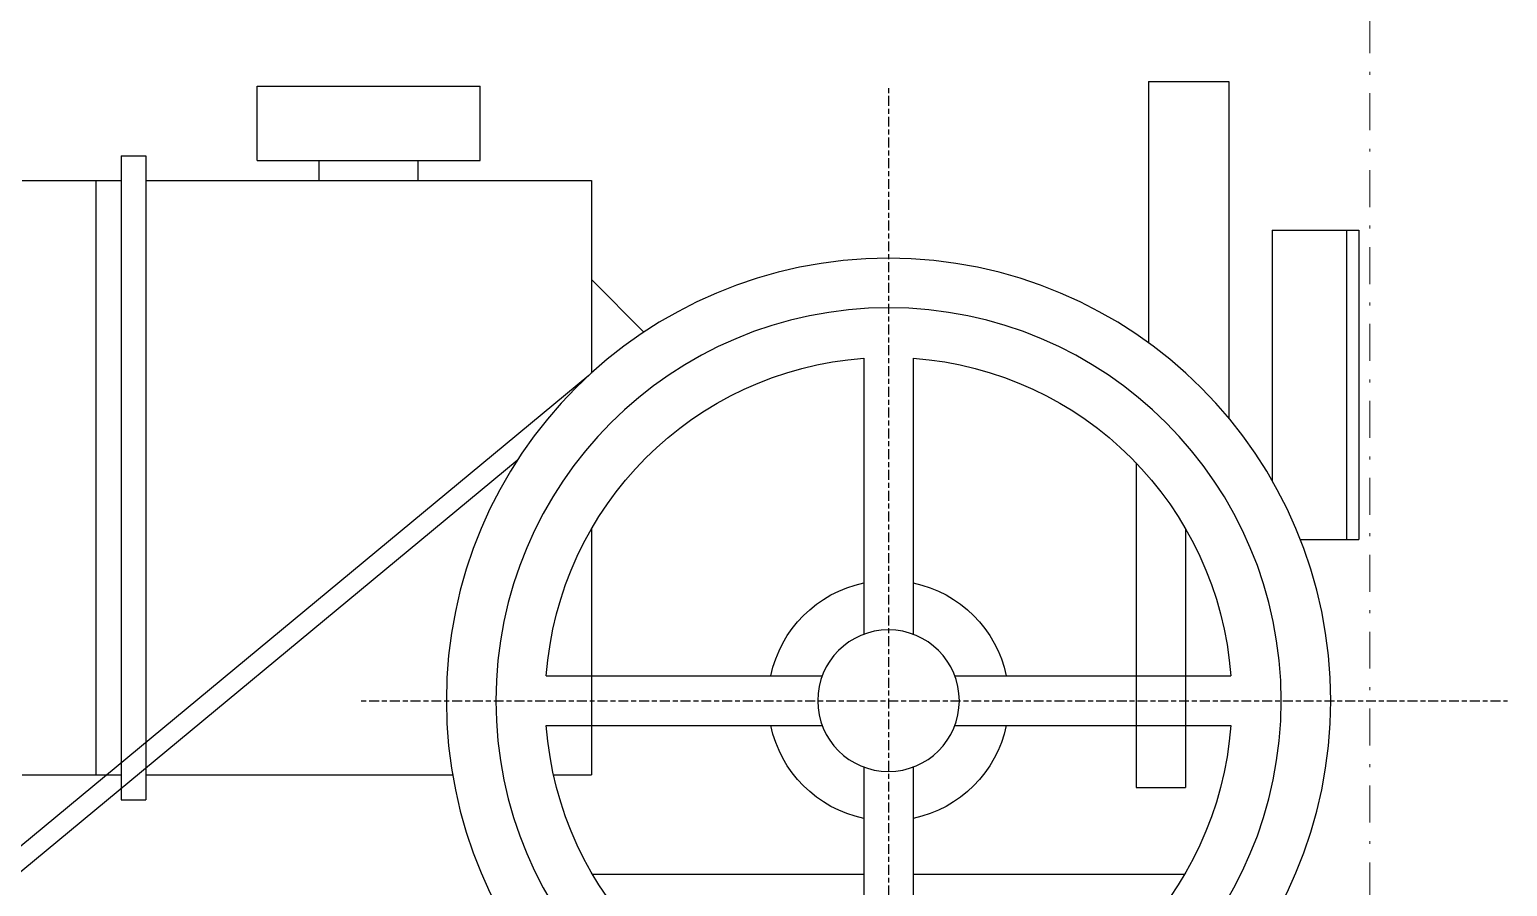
# Model space of a CAD drawing. Extents: x 273215 to 281797, y -454106 to -451256.
# Drawn here: x 279840.26 to 279890.24, y -452296.92 to -452267.96 of the extents above; entities that cross this region are included whole.
import ezdxf

# ---------------------------------------------------------------- set-up
doc = ezdxf.new("R2010")
doc.units = 0
doc.header["$MEASUREMENT"] = 0
doc.linetypes.add('Center', pattern=[4, 1, -0.5, 2, -0.5])
doc.linetypes.add('DASHDOT2', pattern=[0.5, 0.25, -0.125, 0, -0.125])
for name, color, linetype in [('aks1', 9, 'Center'), ('Kolon', 7, 'CONTINUOUS'), ('MIMARI', 1, 'CONTINUOUS'), ('SOĞUK SU', 3, 'CONTINUOUS')]:
    doc.layers.add(name, color=color, linetype=linetype)

# ---------------------------------------------------------------- blocks, each defined once
blk = doc.blocks.new('ASANSÖRKAİDESİ')
at = {"layer": 'aks1', "color": 1, "ltscale": 0.2}
for p, q in [((32, 81.739), (32, 35.616)), ((53.3, 57.007), (7.001, 57.007))]:
    blk.add_line(p, q, dxfattribs=at)
at = {"layer": 'MIMARI'}
for p, q in [((21.5, 82.007), (18.25, 82.007)), ((18.25, 82.007), (18.25, 68.405)), ((21.5, 82.007), (21.5, 71.454)), ((57.5, 81.821), (48.5, 81.821)), ((48.5, 78.821), (48.5, 81.821)), ((57.5, 78.821), (57.5, 81.821)), ((57.5, 78.821), (48.5, 78.821)), ((51, 78.007), (51, 78.821)), ((55, 78.007), (55, 78.821)), ((62, 79.007), (62, 53.007)), ((63, 79.007), (62, 79.007)), ((63, 79.007), (63, 53.007)), ((62, 78.007), (44, 78.007)), ((44, 78.007), (44, 70.235)), ((64, 78.007), (63, 78.007)), ((64, 54.007), (64, 78.007)), ((67, 78.007), (64, 78.007)), ((16.5, 76.007), (13, 76.007)), ((13, 76.007), (13, 63.507)), ((13.5, 76.007), (13.5, 63.507)), ((16.5, 76.007), (16.5, 65.88)), ((44, 74.007), (41.879, 71.886)), ((31, 70.831), (31, 59.686)), ((33, 70.831), (33, 59.686)), ((44.108, 70.136), (89.851, 32.249)), ((22, 66.604), (22, 53.507)), ((46.999, 66.703), (86.023, 34.381)), ((20, 63.942), (20, 53.507)), ((44, 63.942), (44, 54.007)), ((15.365, 63.507), (13, 63.507)), ((29.321, 58.007), (18.177, 58.007)), ((45.823, 58.007), (34.679, 58.007)), ((29.321, 56.007), (18.177, 56.007)), ((45.823, 56.007), (34.679, 56.007)), ((31, 54.328), (31, 43.184)), ((33, 54.328), (33, 43.184)), ((45.531, 54.007), (44, 54.007)), ((62, 54.007), (49.606, 54.007)), ((67, 54.007), (63, 54.007)), ((22, 53.507), (20, 53.507)), ((63, 53.007), (62, 53.007)), ((31, 50.007), (20.038, 50.007)), ((43.962, 50.007), (33, 50.007))]:
    blk.add_line(p, q, dxfattribs=at)
for radius in [17.86, 15.86, 2.86]:
    blk.add_circle((32, 57.007), radius, dxfattribs=at)
for radius, start, end in [(13.86, 94.13763, 175.86237), (13.86, 4.13763, 85.86237), (4.86, 101.87519, 168.12481), (4.86, 11.87519, 78.12481), (13.86, 184.13763, 265.86237), (4.86, 191.87519, 258.12481), (4.86, 281.87519, 348.12481), (13.86, 274.13763, 355.86237)]:
    blk.add_arc((32, 57.007), radius, start, end, dxfattribs=at)

msp = doc.modelspace()

# ---------------------------------------------------------------- linework, layer by layer
at = {"layer": 'Kolon', "color": 7, "linetype": 'DASHDOT2', "lineweight": 15, "ltscale": 5}
msp.add_line((279885.521, -453862.558), (279885.592, -452188.482), dxfattribs=at)

# ---------------------------------------------------------------- block references
at = {"layer": 'SOĞUK SU', "color": 7, "lineweight": 15, "xscale": -0.8372159999853466, "yscale": 0.8372160000144504, "zscale": 0.8372159999999993}
msp.add_blockref('ASANSÖRKAİDESİ', (279896.104, -452338.367), dxfattribs=at)

doc.saveas('drawing.dxf')
